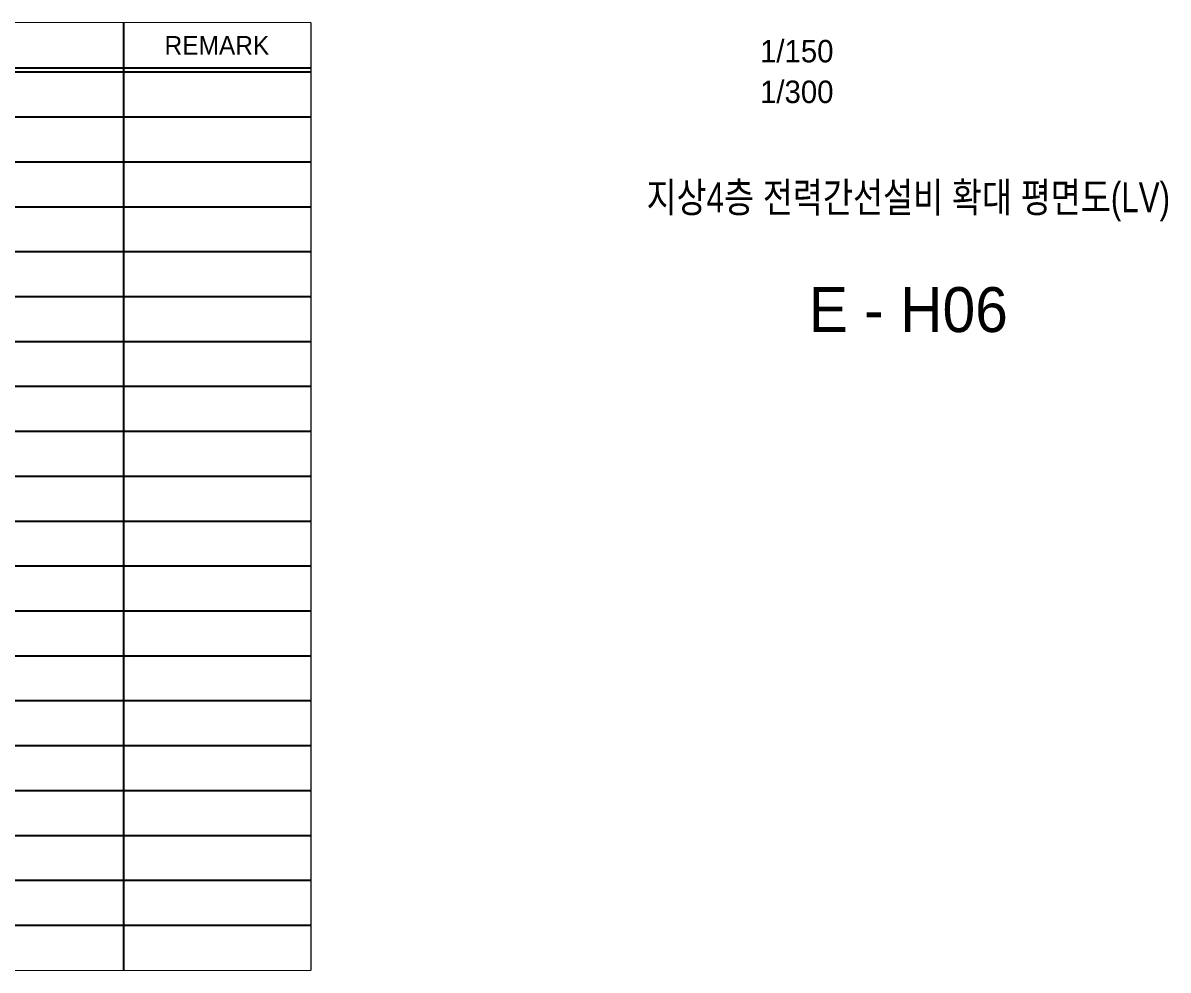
# Model space of a CAD drawing. Header units: millimetres. Extents: x 33932 to 374132, y 182625 to 847314.
# Drawn here: x 351181 to 374132, y 360508 to 379491 of the extents above; entities that cross this region are included whole.
import ezdxf
from ezdxf.enums import TextEntityAlignment as Align

# ---------------------------------------------------------------- set-up
doc = ezdxf.new("R2010")
doc.units = ezdxf.units.MM
doc.header["$LTSCALE"] = 150
for name, color, linetype in [('-----26 Electrical Cable Tray_HV_발전기 B', 103, 'Continuous'), ('-----29 Cable Schedule', 1, 'Continuous'), ('-----30 Text', 2, 'Continuous'), ('-----41 Drawing Title', 2, 'Continuous'), ('-----42 Drawing Number', 2, 'Continuous'), ('-----43 Drawing Scale', 3, 'Continuous')]:
    doc.layers.add(name, color=color, linetype=linetype)
doc.styles.add('ELEC', font='')
doc.styles.get('ELEC').set_extended_font_data('Dotum')

msp = doc.modelspace()

# ---------------------------------------------------------------- linework, layer by layer
at = {"layer": '-----29 Cable Schedule', "color": 3}
msp.add_lwpolyline([(322683, 379491), (356944, 379491), (356944, 360508), (322683, 360508)], close=True, dxfattribs=at)

# ---------------------------------------------------------------- texts
at = {"layer": '-----41 Drawing Title', "style": 'ELEC', "width": 0.8}
msp.add_text('지상4층 전력간선설비 확대 평면도(LV)', height=600, dxfattribs=at).set_placement((368925, 375995), align=Align.MIDDLE_CENTER)
at = {"layer": '-----42 Drawing Number', "style": 'ELEC'}
msp.add_text('E - H06', height=900, dxfattribs=at).set_placement((368925, 373745), align=Align.MIDDLE_CENTER)
at = {"layer": '-----43 Drawing Scale', "style": 'ELEC'}
for s, p in [('1/150', (366690, 378925)), ('1/300', (366690, 378110))]:
    msp.add_text(s, height=450, dxfattribs=at).set_placement(p, align=Align.MIDDLE_CENTER)

# ---------------------------------------------------------------- next in the draw order: wipeouts: each hides what was drawn before it
at = {"color": 3}
msp.add_wipeout([(322683, 379491), (356944, 379491), (356944, 360508), (322683, 360508)], dxfattribs=at).dxf.layer = '-----26 Electrical Cable Tray_HV_발전기 B'

# ---------------------------------------------------------------- next in the draw order: linework, layer by layer
at = {"layer": '-----29 Cable Schedule'}
msp.add_line((353194, 379491), (353194, 378508), dxfattribs=at)
at = {"layer": '-----29 Cable Schedule', "color": 3}
for p, q in [((322683, 378591), (356944, 378591)), ((322683, 378508), (356944, 378508))]:
    msp.add_line(p, q, dxfattribs=at)
at = {"layer": '-----29 Cable Schedule', "color": 1}
for p, q in [((353194, 378508), (353194, 360508)), ((322683, 377608), (356944, 377608)), ((322683, 376708), (356944, 376708)), ((322683, 375808), (356944, 375808)), ((322683, 374908), (356944, 374908)), ((322683, 374008), (356944, 374008)), ((322683, 373108), (356944, 373108)), ((322683, 372208), (356944, 372208)), ((322683, 371308), (356944, 371308)), ((322683, 370408), (356944, 370408)), ((322683, 369508), (356944, 369508)), ((322683, 368608), (356944, 368608)), ((322683, 367708), (356944, 367708)), ((322683, 366808), (356944, 366808)), ((322683, 365908), (356944, 365908)), ((322683, 365008), (356944, 365008)), ((322683, 364108), (356944, 364108)), ((322683, 363208), (356944, 363208)), ((322683, 362308), (356944, 362308)), ((322683, 361408), (356944, 361408))]:
    msp.add_line(p, q, dxfattribs=at)

# ---------------------------------------------------------------- next in the draw order: texts
at = {"layer": '-----30 Text', "style": 'ELEC'}
msp.add_text('REMARK', height=375, dxfattribs=at).set_placement((355069, 379041), align=Align.MIDDLE_CENTER)

doc.saveas('drawing.dxf')
